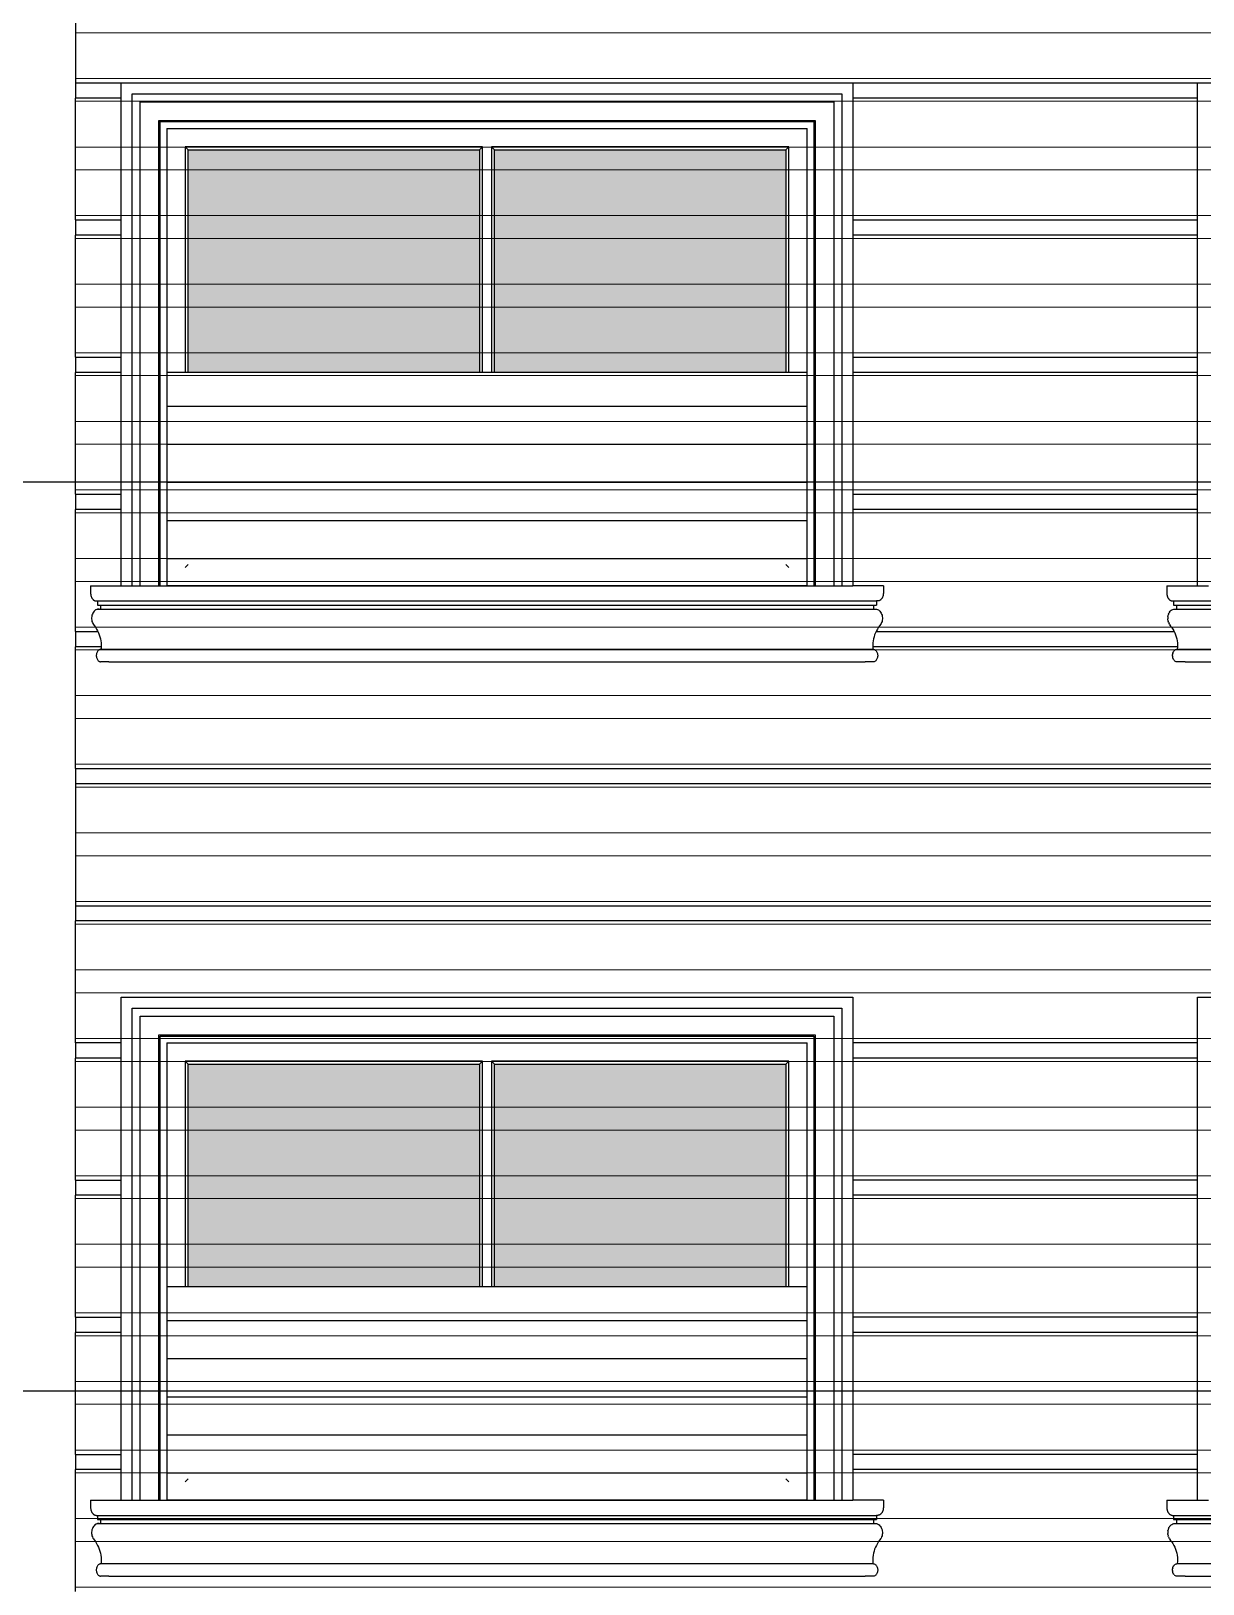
# Model space of a CAD drawing. Header units: inches. Extents: x 37.8 to 126.9, y 5.9 to 51.9.
# Drawn here: x 102.01 to 105.86, y 28.17 to 33.26 of the extents above; entities that cross this region are included whole.
import ezdxf

# ---------------------------------------------------------------- set-up
doc = ezdxf.new("R2010")
doc.units = ezdxf.units.IN
doc.header["$MEASUREMENT"] = 0
doc.layers.add('hatch', color=45, linetype='Continuous', lineweight=9)
doc.layers.add('LAYER1', color=8, linetype='Continuous', lineweight=9)
doc.layers.add('TEXT.', color=7, linetype='Continuous')

msp = doc.modelspace()

# ---------------------------------------------------------------- hatches: boundary and pattern name
at = {"true_color": 0x9898cc}
h = msp.add_hatch(dxfattribs=at)
h.set_pattern_fill('ANSI31', color=253, angle=135)
h.set_pattern_definition([(180, (290.93332, 356.28142), (-1e-17, -0.125), [])])
h.paths.add_polyline_path([(104.55803, 32.14228), (102.45803, 32.14228), (102.45803, 31.44228), (104.55803, 31.44228)])
h = msp.add_hatch(dxfattribs=at)
h.set_pattern_fill('ANSI31', color=253, angle=135)
h.set_pattern_definition([(180, (290.93332, 353.28142), (-1e-17, -0.125), [])])
h.paths.add_polyline_path([(104.55803, 29.14228), (102.45803, 29.14228), (102.45803, 28.44228), (104.55803, 28.44228)])
at = {"layer": 'hatch'}
h = msp.add_hatch(color=256, dxfattribs=at)
h.dxf.hatch_style = 1
h.set_gradient(color1=(149, 180, 223), color2=(188, 208, 235), one_color=1, tint=0.83, name='INVCURVED')
h.paths.add_polyline_path([(102.52803, 32.14228), (103.48303, 32.14228), (103.48303, 32.87228), (102.52803, 32.87228)])
h = msp.add_hatch(color=256, dxfattribs=at)
h.dxf.hatch_style = 1
h.set_gradient(color1=(149, 180, 223), color2=(188, 208, 235), one_color=1, tint=0.83, name='INVCURVED')
h.paths.add_polyline_path([(103.53303, 32.14228), (104.48803, 32.14228), (104.48803, 32.87228), (103.53303, 32.87228)])
h = msp.add_hatch(color=256, dxfattribs=at)
h.dxf.hatch_style = 1
h.set_gradient(color1=(149, 180, 223), color2=(188, 208, 235), one_color=1, tint=0.83, name='INVCURVED')
h.paths.add_polyline_path([(102.52803, 29.14228), (103.48303, 29.14228), (103.48303, 29.87228), (102.52803, 29.87228)])
h = msp.add_hatch(color=256, dxfattribs=at)
h.dxf.hatch_style = 1
h.set_gradient(color1=(149, 180, 223), color2=(188, 208, 235), one_color=1, tint=0.83, name='INVCURVED')
h.paths.add_polyline_path([(103.53303, 29.14228), (104.48803, 29.14228), (104.48803, 29.87228), (103.53303, 29.87228)])
at = {"layer": 'LAYER1', "true_color": 0xc2b093}
h = msp.add_hatch(dxfattribs=at)
h.set_pattern_fill('ANSI32', color=253, scale=0.6, angle=135)
h.set_pattern_definition([(180, (290.93332, 359.28142), (-1e-17, -0.225), []), (180, (290.85832, 359.35642), (-1e-17, -0.225), [])])
h.paths.add_polyline_path([(106.05653, 37.34228), (106.05653, 37.54228), (106.05653, 37.59228), (106.05653, 37.99228), (106.05653, 38.04228), (106.05653, 38.44228), (106.05653, 38.49228), (106.05653, 38.84228), (107.05653, 38.84228), (107.05653, 38.49228), (107.05653, 38.44228), (107.05653, 38.04228), (107.05653, 37.99228), (107.05653, 37.59228), (107.05653, 37.54228), (107.05653, 37.34228)], flags=16)
h.paths.add_polyline_path([(107.99803, 37.34228), (107.99803, 37.54228), (107.99803, 37.59228), (107.99803, 37.99228), (107.99803, 38.04228), (107.99803, 38.44228), (107.99803, 38.49228), (107.99803, 38.84228), (108.99803, 38.84228), (108.99803, 38.49228), (108.99803, 38.44228), (108.99803, 38.04228), (108.99803, 37.99228), (108.99803, 37.59228), (108.99803, 37.54228), (108.99803, 37.34228)], flags=16)
h.paths.add_polyline_path([(116.59064, 26.14228), (116.59064, 26.94228), (117.19803, 26.94228), (117.19803, 26.14228)])
h.paths.add_polyline_path([(117.39803, 37.34228), (109.19803, 37.34228), (109.19803, 40.69228), (109.19803, 40.99228), (104.09803, 40.99228), (104.09803, 37.34228), (102.15807, 37.34228), (102.15807, 20.54228), (107.51799, 20.54228), (107.51799, 22.74228), (108.71799, 22.74228), (108.71799, 20.54228), (108.91799, 20.54228), (108.91799, 22.74228), (112.11799, 22.74228), (112.11799, 20.54228), (117.39803, 20.54228)])

# ---------------------------------------------------------------- linework, layer by layer
for p, q in [((102.15803, 33.49228), (102.15803, 33.09228)), ((102.15803, 33.09228), (102.30803, 33.09228)), ((102.15803, 33.09228), (102.15803, 33.04228)), ((102.30803, 33.09228), (104.70803, 33.09228)), ((102.30803, 32.79228), (102.30803, 33.09228)), ((104.70803, 33.09228), (105.83803, 33.09228)), ((104.70803, 33.09228), (104.70803, 32.79228)), ((105.83803, 33.09228), (109.38803, 33.09228)), ((105.83803, 32.79228), (105.83803, 33.09228)), ((102.30803, 33.04228), (102.15803, 33.04228)), ((102.15803, 32.64228), (102.15803, 33.04228)), ((102.34453, 33.05578), (104.67153, 33.05578)), ((102.34453, 32.79228), (102.34453, 33.05578)), ((102.37053, 33.02978), (104.64553, 33.02978)), ((102.37053, 32.79228), (102.37053, 33.02978)), ((104.64553, 33.02978), (104.64553, 32.79228)), ((104.67153, 33.05578), (104.67153, 32.79228)), ((105.83803, 33.04228), (104.70803, 33.04228)), ((102.43122, 32.96909), (104.58484, 32.96909)), ((102.43122, 32.79228), (102.43122, 32.96909)), ((102.43553, 32.96478), (104.58053, 32.96478)), ((102.43553, 32.79228), (102.43553, 32.96478)), ((104.58053, 32.96478), (104.58053, 32.79228)), ((104.58484, 32.96909), (104.58484, 32.79228)), ((102.45803, 32.94228), (104.55803, 32.94228)), ((102.45803, 32.94228), (102.45803, 32.79228)), ((104.55803, 32.79228), (104.55803, 32.94228)), ((102.51803, 32.88228), (102.51803, 32.14228)), ((103.49303, 32.88228), (102.51803, 32.88228)), ((102.52803, 32.87228), (102.51803, 32.88228)), ((102.52803, 32.14228), (102.52803, 32.87228)), ((102.52803, 32.87228), (103.48303, 32.87228)), ((103.48303, 32.87228), (103.49303, 32.88228)), ((103.48303, 32.87228), (103.48303, 32.14228)), ((103.49303, 32.14228), (103.49303, 32.88228)), ((103.52303, 32.88228), (103.52303, 32.14228)), ((104.49803, 32.88228), (103.52303, 32.88228)), ((103.53303, 32.87228), (103.52303, 32.88228)), ((103.53303, 32.14228), (103.53303, 32.87228)), ((103.53303, 32.87228), (104.48803, 32.87228)), ((104.48803, 32.87228), (104.49803, 32.88228)), ((104.48803, 32.87228), (104.48803, 32.14228)), ((104.49803, 32.14228), (104.49803, 32.88228)), ((102.30803, 32.74228), (102.30803, 32.79228)), ((102.34453, 32.74228), (102.34453, 32.79228)), ((102.37053, 32.74228), (102.37053, 32.79228)), ((102.43122, 32.74228), (102.43122, 32.79228)), ((102.43553, 32.74228), (102.43553, 32.79228)), ((102.45803, 32.79228), (102.45803, 32.74228)), ((104.55803, 32.74228), (104.55803, 32.79228)), ((104.58053, 32.79228), (104.58053, 32.74228)), ((104.58484, 32.79228), (104.58484, 32.74228)), ((104.64553, 32.79228), (104.64553, 32.74228)), ((104.67153, 32.79228), (104.67153, 32.74228)), ((104.70803, 32.79228), (104.70803, 32.74228)), ((105.83803, 32.74228), (105.83803, 32.79228)), ((102.30803, 32.34228), (102.30803, 32.74228)), ((102.34453, 32.34228), (102.34453, 32.74228)), ((102.37053, 32.34228), (102.37053, 32.74228)), ((102.43122, 32.34228), (102.43122, 32.74228)), ((102.43553, 32.34228), (102.43553, 32.74228)), ((102.45803, 32.74228), (102.45803, 32.34228)), ((104.55803, 32.34228), (104.55803, 32.74228)), ((104.58053, 32.74228), (104.58053, 32.34228)), ((104.58484, 32.74228), (104.58484, 32.34228)), ((104.64553, 32.74228), (104.64553, 32.34228)), ((104.67153, 32.74228), (104.67153, 32.34228)), ((104.70803, 32.74228), (104.70803, 32.34228)), ((105.83803, 32.34228), (105.83803, 32.74228)), ((102.15803, 32.64228), (102.30803, 32.64228)), ((102.15803, 32.64228), (102.15803, 32.59228)), ((104.70803, 32.64228), (105.83803, 32.64228)), ((102.30803, 32.59228), (102.15803, 32.59228)), ((102.15803, 32.19228), (102.15803, 32.59228)), ((105.83803, 32.59228), (104.70803, 32.59228)), ((102.30803, 32.29228), (102.30803, 32.34228)), ((102.34453, 32.29228), (102.34453, 32.34228)), ((102.37053, 32.29228), (102.37053, 32.34228)), ((102.43122, 32.29228), (102.43122, 32.34228)), ((102.43553, 32.29228), (102.43553, 32.34228)), ((102.45803, 32.34228), (102.45803, 32.29228)), ((104.55803, 32.29228), (104.55803, 32.34228)), ((104.58053, 32.34228), (104.58053, 32.29228)), ((104.58484, 32.34228), (104.58484, 32.29228)), ((104.64553, 32.34228), (104.64553, 32.29228)), ((104.67153, 32.34228), (104.67153, 32.29228)), ((104.70803, 32.34228), (104.70803, 32.29228)), ((105.83803, 32.29228), (105.83803, 32.34228)), ((102.30803, 31.89228), (102.30803, 32.29228)), ((102.34453, 31.89228), (102.34453, 32.29228)), ((102.37053, 31.89228), (102.37053, 32.29228)), ((102.43122, 31.89228), (102.43122, 32.29228)), ((102.43553, 31.89228), (102.43553, 32.29228)), ((102.45803, 32.29228), (102.45803, 31.89228)), ((104.55803, 31.89228), (104.55803, 32.29228)), ((104.58053, 32.29228), (104.58053, 31.89228)), ((104.58484, 32.29228), (104.58484, 31.89228)), ((104.64553, 32.29228), (104.64553, 31.89228)), ((104.67153, 32.29228), (104.67153, 31.89228)), ((104.70803, 32.29228), (104.70803, 31.89228)), ((105.83803, 31.89228), (105.83803, 32.29228)), ((102.15803, 32.19228), (102.15803, 32.14228)), ((102.15803, 32.19228), (102.30803, 32.19228)), ((104.70803, 32.19228), (105.83803, 32.19228)), ((102.30803, 32.14228), (102.15803, 32.14228)), ((102.15803, 31.74228), (102.15803, 32.14228)), ((105.83803, 32.14228), (104.70803, 32.14228)), ((102.30803, 31.84228), (102.30803, 31.89228)), ((102.30803, 31.44228), (102.30803, 31.84228)), ((102.34453, 31.84228), (102.34453, 31.89228)), ((102.34453, 31.44228), (102.34453, 31.84228)), ((102.37053, 31.84228), (102.37053, 31.89228)), ((102.37053, 31.44228), (102.37053, 31.84228)), ((102.43122, 31.84228), (102.43122, 31.89228)), ((102.43122, 31.44228), (102.43122, 31.84228)), ((102.43553, 31.84228), (102.43553, 31.89228)), ((102.43553, 31.44228), (102.43553, 31.84228)), ((102.45803, 31.89228), (102.45803, 31.84228)), ((102.45803, 31.84228), (102.45803, 31.44228)), ((104.55803, 31.84228), (104.55803, 31.89228)), ((104.55803, 31.44228), (104.55803, 31.84228)), ((104.58053, 31.89228), (104.58053, 31.84228)), ((104.58053, 31.84228), (104.58053, 31.44228)), ((104.58484, 31.89228), (104.58484, 31.84228)), ((104.58484, 31.84228), (104.58484, 31.44228)), ((104.64553, 31.89228), (104.64553, 31.84228)), ((104.64553, 31.84228), (104.64553, 31.44228)), ((104.67153, 31.89228), (104.67153, 31.84228)), ((104.67153, 31.84228), (104.67153, 31.44228)), ((104.70803, 31.89228), (104.70803, 31.84228)), ((104.70803, 31.84228), (104.70803, 31.44228)), ((105.83803, 31.84228), (105.83803, 31.89228)), ((105.83803, 31.44228), (105.83803, 31.84228)), ((102.15803, 31.74228), (102.15803, 31.69228)), ((102.15803, 31.74228), (102.30803, 31.74228)), ((104.70803, 31.74228), (105.83803, 31.74228)), ((102.30803, 31.69228), (102.15803, 31.69228)), ((102.15803, 31.29228), (102.15803, 31.69228)), ((105.83803, 31.69228), (104.70803, 31.69228)), ((102.52803, 31.51228), (102.51803, 31.50228)), ((104.49803, 31.50228), (104.48803, 31.51228)), ((102.20803, 31.44228), (102.20803, 31.41728)), ((102.20803, 31.44228), (102.30803, 31.44228)), ((102.30803, 31.44228), (102.34453, 31.44228)), ((102.34453, 31.44228), (102.37053, 31.44228)), ((102.37053, 31.44228), (102.43122, 31.44228)), ((102.43122, 31.44228), (102.43553, 31.44228)), ((102.43553, 31.44228), (102.45803, 31.44228)), ((104.55803, 31.44228), (102.45803, 31.44228)), ((104.55803, 31.44228), (104.58053, 31.44228)), ((104.58053, 31.44228), (104.58484, 31.44228)), ((104.58484, 31.44228), (104.64553, 31.44228)), ((104.64553, 31.44228), (104.67153, 31.44228)), ((104.67153, 31.44228), (104.70803, 31.44228)), ((104.80803, 31.44228), (104.70803, 31.44228)), ((104.80803, 31.44228), (104.80803, 31.41728)), ((105.73803, 31.44228), (105.73803, 31.41728)), ((105.73803, 31.44228), (105.83803, 31.44228)), ((105.83803, 31.44228), (105.87453, 31.44228)), ((102.20803, 31.41728), (102.20807, 31.41571)), ((102.20807, 31.41571), (102.20818, 31.41414)), ((102.20818, 31.41414), (102.20836, 31.41259)), ((102.20836, 31.41259), (102.20862, 31.41106)), ((102.20862, 31.41106), (102.20896, 31.40955)), ((102.20896, 31.40955), (102.20936, 31.40807)), ((102.20936, 31.40807), (102.20983, 31.40663)), ((102.20983, 31.40663), (102.21037, 31.40523)), ((102.21037, 31.40523), (102.21098, 31.40388)), ((102.21098, 31.40388), (102.21165, 31.40258)), ((102.21165, 31.40258), (102.21238, 31.40134)), ((102.21238, 31.40134), (102.21317, 31.40016)), ((102.21317, 31.40016), (102.21401, 31.39905)), ((102.21401, 31.39905), (102.2149, 31.39801)), ((102.2149, 31.39801), (102.21584, 31.39705)), ((102.21584, 31.39705), (102.21683, 31.39617)), ((102.21683, 31.39617), (102.21785, 31.39537)), ((102.21785, 31.39537), (102.21891, 31.39466)), ((102.21891, 31.39466), (102.22, 31.39403)), ((102.22, 31.39403), (102.22112, 31.3935)), ((102.22112, 31.3935), (102.22227, 31.39306)), ((102.22227, 31.39306), (102.22343, 31.39272)), ((102.22343, 31.39272), (102.22461, 31.39247)), ((102.22461, 31.39247), (102.22579, 31.39233)), ((102.22579, 31.39233), (102.22698, 31.39228)), ((102.22698, 31.39228), (102.23014, 31.39228)), ((102.23014, 31.39228), (102.23014, 31.37894)), ((102.23014, 31.39228), (102.26803, 31.39228)), ((102.26803, 31.39228), (104.74803, 31.39228)), ((104.74803, 31.39228), (104.78592, 31.39228)), ((104.78592, 31.39228), (104.78592, 31.37894)), ((104.78908, 31.39228), (104.78592, 31.39228)), ((104.79027, 31.39233), (104.78908, 31.39228)), ((104.79145, 31.39247), (104.79027, 31.39233)), ((104.79263, 31.39272), (104.79145, 31.39247)), ((104.79379, 31.39306), (104.79263, 31.39272)), ((104.79493, 31.3935), (104.79379, 31.39306)), ((104.79605, 31.39403), (104.79493, 31.3935)), ((104.79715, 31.39466), (104.79605, 31.39403)), ((104.79821, 31.39537), (104.79715, 31.39466)), ((104.79923, 31.39617), (104.79821, 31.39537)), ((104.80022, 31.39705), (104.79923, 31.39617)), ((104.80116, 31.39801), (104.80022, 31.39705)), ((104.80205, 31.39905), (104.80116, 31.39801)), ((104.80289, 31.40016), (104.80205, 31.39905)), ((104.80368, 31.40134), (104.80289, 31.40016)), ((104.80441, 31.40258), (104.80368, 31.40134)), ((104.80508, 31.40388), (104.80441, 31.40258)), ((104.80568, 31.40523), (104.80508, 31.40388)), ((104.80623, 31.40663), (104.80568, 31.40523)), ((104.8067, 31.40807), (104.80623, 31.40663)), ((104.8071, 31.40955), (104.8067, 31.40807)), ((104.80743, 31.41106), (104.8071, 31.40955)), ((104.80769, 31.41259), (104.80743, 31.41106)), ((104.80788, 31.41414), (104.80769, 31.41259)), ((104.80799, 31.41571), (104.80788, 31.41414)), ((104.80803, 31.41728), (104.80799, 31.41571)), ((105.73803, 31.41728), (105.73807, 31.41571)), ((105.73807, 31.41571), (105.73818, 31.41414)), ((105.73818, 31.41414), (105.73836, 31.41259)), ((105.73836, 31.41259), (105.73862, 31.41106)), ((105.73862, 31.41106), (105.73896, 31.40955)), ((105.73896, 31.40955), (105.73936, 31.40807)), ((105.73936, 31.40807), (105.73983, 31.40663)), ((105.73983, 31.40663), (105.74037, 31.40523)), ((105.74037, 31.40523), (105.74098, 31.40388)), ((105.74098, 31.40388), (105.74165, 31.40258)), ((105.74165, 31.40258), (105.74238, 31.40134)), ((105.74238, 31.40134), (105.74317, 31.40016)), ((105.74317, 31.40016), (105.74401, 31.39905)), ((105.74401, 31.39905), (105.7449, 31.39801)), ((105.7449, 31.39801), (105.74584, 31.39705)), ((105.74584, 31.39705), (105.74683, 31.39617)), ((105.74683, 31.39617), (105.74785, 31.39537)), ((105.74785, 31.39537), (105.74891, 31.39466)), ((105.74891, 31.39466), (105.75, 31.39403)), ((105.75, 31.39403), (105.75112, 31.3935)), ((105.75112, 31.3935), (105.75227, 31.39306)), ((105.75227, 31.39306), (105.75343, 31.39272)), ((105.75343, 31.39272), (105.75461, 31.39247)), ((105.75461, 31.39247), (105.75579, 31.39233)), ((105.75579, 31.39233), (105.75698, 31.39228)), ((105.75698, 31.39228), (105.76014, 31.39228)), ((105.76014, 31.39228), (105.76014, 31.37894)), ((105.76014, 31.39228), (105.79803, 31.39228)), ((105.79803, 31.39228), (109.42803, 31.39228)), ((102.21162, 31.34125), (102.21122, 31.33722)), ((102.21122, 31.33722), (102.21122, 31.33316)), ((102.21122, 31.33316), (102.21162, 31.32914)), ((102.21243, 31.34516), (102.21162, 31.34125)), ((102.21363, 31.3489), (102.21243, 31.34516)), ((102.21519, 31.3524), (102.21363, 31.3489)), ((102.21709, 31.35559), (102.21519, 31.3524)), ((102.21929, 31.35843), (102.21709, 31.35559)), ((102.22176, 31.36085), (102.21929, 31.35843)), ((102.22445, 31.36282), (102.22176, 31.36085)), ((102.22731, 31.3643), (102.22445, 31.36282)), ((102.22731, 31.3643), (102.2303, 31.36527)), ((102.23014, 31.37894), (102.24001, 31.37894)), ((102.23643, 31.36561), (102.2303, 31.36527)), ((102.2303, 31.36527), (102.26803, 31.36527)), ((102.23643, 31.36561), (102.24001, 31.36561)), ((102.24001, 31.37894), (102.24001, 31.36561)), ((102.24001, 31.37894), (104.77604, 31.37894)), ((102.24001, 31.36561), (104.77604, 31.36561)), ((102.26803, 31.36527), (104.74803, 31.36527)), ((104.74803, 31.36527), (104.78576, 31.36527)), ((104.77604, 31.37894), (104.77604, 31.36561)), ((104.77604, 31.37894), (104.78592, 31.37894)), ((104.77604, 31.36561), (104.77962, 31.36561)), ((104.77962, 31.36561), (104.78576, 31.36527)), ((104.78576, 31.36527), (104.78875, 31.3643)), ((104.78875, 31.3643), (104.79161, 31.36282)), ((104.79161, 31.36282), (104.7943, 31.36085)), ((104.7943, 31.36085), (104.79677, 31.35843)), ((104.79677, 31.35843), (104.79897, 31.35559)), ((104.79897, 31.35559), (104.80087, 31.3524)), ((104.80087, 31.3524), (104.80243, 31.3489)), ((104.80243, 31.3489), (104.80363, 31.34516)), ((104.80363, 31.34516), (104.80443, 31.34125)), ((104.80443, 31.34125), (104.80484, 31.33722)), ((104.80484, 31.33316), (104.80443, 31.32914)), ((104.80484, 31.33722), (104.80484, 31.33316)), ((105.74162, 31.34125), (105.74122, 31.33722)), ((105.74122, 31.33722), (105.74122, 31.33316)), ((105.74162, 31.32914), (105.74122, 31.33316)), ((105.74162, 31.34125), (105.74243, 31.34516)), ((105.74363, 31.3489), (105.74243, 31.34516)), ((105.74363, 31.3489), (105.74519, 31.3524)), ((105.74709, 31.35559), (105.74519, 31.3524)), ((105.74709, 31.35559), (105.74929, 31.35843)), ((105.75176, 31.36085), (105.74929, 31.35843)), ((105.75176, 31.36085), (105.75445, 31.36282)), ((105.75445, 31.36282), (105.75731, 31.3643)), ((105.75731, 31.3643), (105.7603, 31.36527)), ((105.76014, 31.37894), (105.77001, 31.37894)), ((105.7603, 31.36527), (105.76643, 31.36561)), ((105.7603, 31.36527), (105.79803, 31.36527)), ((105.76643, 31.36561), (105.77001, 31.36561)), ((105.77001, 31.37894), (105.77001, 31.36561)), ((105.77001, 31.37894), (109.45604, 31.37894)), ((105.77001, 31.36561), (105.79803, 31.36561)), ((105.79803, 31.36561), (109.42803, 31.36561)), ((105.79803, 31.36527), (109.42803, 31.36527)), ((102.15803, 31.29228), (102.23165, 31.29228)), ((102.15803, 31.29228), (102.15803, 31.24228)), ((102.21162, 31.32914), (102.21243, 31.32522)), ((102.21243, 31.32522), (102.21363, 31.32148)), ((102.21363, 31.32148), (102.21519, 31.31799)), ((102.21519, 31.31799), (102.21709, 31.31479)), ((102.21709, 31.31479), (102.21929, 31.31196)), ((102.21929, 31.31196), (102.22354, 31.30613)), ((102.22354, 31.30613), (102.2274, 31.30012)), ((102.2274, 31.30012), (102.23085, 31.29394)), ((102.23085, 31.29394), (102.23389, 31.2876)), ((102.23389, 31.2876), (102.23649, 31.28114)), ((104.78217, 31.2876), (104.77957, 31.28114)), ((104.7852, 31.29394), (104.78217, 31.2876)), ((104.78441, 31.29228), (105.76165, 31.29228)), ((104.78865, 31.30012), (104.7852, 31.29394)), ((104.79251, 31.30613), (104.78865, 31.30012)), ((104.79677, 31.31196), (104.79251, 31.30613)), ((104.79897, 31.31479), (104.79677, 31.31196)), ((104.80087, 31.31799), (104.79897, 31.31479)), ((104.80243, 31.32148), (104.80087, 31.31799)), ((104.80363, 31.32522), (104.80243, 31.32148)), ((104.80443, 31.32914), (104.80363, 31.32522)), ((105.74162, 31.32914), (105.74243, 31.32522)), ((105.74363, 31.32148), (105.74243, 31.32522)), ((105.74363, 31.32148), (105.74519, 31.31799)), ((105.74709, 31.31479), (105.74519, 31.31799)), ((105.74709, 31.31479), (105.74929, 31.31196)), ((105.75354, 31.30613), (105.74929, 31.31196)), ((105.75354, 31.30613), (105.7574, 31.30012)), ((105.7574, 31.30012), (105.76085, 31.29394)), ((105.76085, 31.29394), (105.76389, 31.2876)), ((105.76389, 31.2876), (105.76649, 31.28114)), ((102.24279, 31.24228), (102.15803, 31.24228)), ((102.15803, 30.84228), (102.15803, 31.24228)), ((102.23462, 31.23137), (102.23294, 31.22996)), ((102.23641, 31.23248), (102.23462, 31.23137)), ((102.23641, 31.23248), (102.2383, 31.23329)), ((102.23649, 31.28114), (102.23866, 31.27456)), ((102.24025, 31.23378), (102.2383, 31.23329)), ((102.23866, 31.27456), (102.24039, 31.2679)), ((102.24025, 31.23378), (102.24223, 31.23394)), ((102.24039, 31.2679), (102.24166, 31.26116)), ((102.24166, 31.26116), (102.24249, 31.25438)), ((102.24277, 31.24075), (102.24223, 31.23394)), ((102.24223, 31.23394), (102.26803, 31.23394)), ((102.24249, 31.25438), (102.24286, 31.24757)), ((102.24286, 31.24757), (102.24277, 31.24075)), ((102.26803, 31.23394), (104.74803, 31.23394)), ((104.74803, 31.23394), (104.77383, 31.23394)), ((104.77357, 31.25438), (104.7732, 31.24757)), ((104.7732, 31.24757), (104.77329, 31.24075)), ((105.77279, 31.24228), (104.77327, 31.24228)), ((104.77329, 31.24075), (104.77383, 31.23394)), ((104.7744, 31.26116), (104.77357, 31.25438)), ((104.77383, 31.23394), (104.77581, 31.23378)), ((104.77567, 31.2679), (104.7744, 31.26116)), ((104.7774, 31.27456), (104.77567, 31.2679)), ((104.77581, 31.23378), (104.77776, 31.23329)), ((104.77957, 31.28114), (104.7774, 31.27456)), ((104.77776, 31.23329), (104.77964, 31.23248)), ((104.77964, 31.23248), (104.78144, 31.23137)), ((104.78144, 31.23137), (104.78311, 31.22996)), ((105.76462, 31.23137), (105.76294, 31.22996)), ((105.76462, 31.23137), (105.76641, 31.23248)), ((105.76641, 31.23248), (105.7683, 31.23329)), ((105.76649, 31.28114), (105.76866, 31.27456)), ((105.7683, 31.23329), (105.77025, 31.23378)), ((105.76866, 31.27456), (105.77039, 31.2679)), ((105.77025, 31.23378), (105.77223, 31.23394)), ((105.77039, 31.2679), (105.77166, 31.26116)), ((105.77166, 31.26116), (105.77249, 31.25438)), ((105.77277, 31.24075), (105.77223, 31.23394)), ((105.77223, 31.23394), (105.79803, 31.23394)), ((105.77249, 31.25438), (105.77286, 31.24757)), ((105.77286, 31.24757), (105.77277, 31.24075)), ((105.79803, 31.23394), (109.42803, 31.23394)), ((102.22671, 31.21701), (102.22647, 31.21442)), ((102.22647, 31.21442), (102.22647, 31.2118)), ((102.22647, 31.2118), (102.22671, 31.20921)), ((102.22721, 31.21955), (102.22671, 31.21701)), ((102.22671, 31.20921), (102.22721, 31.20667)), ((102.22794, 31.22198), (102.22721, 31.21955)), ((102.22721, 31.20667), (102.22794, 31.20424)), ((102.22889, 31.22427), (102.22794, 31.22198)), ((102.22794, 31.20424), (102.22889, 31.20195)), ((102.23006, 31.22639), (102.22889, 31.22427)), ((102.22889, 31.20195), (102.23006, 31.19983)), ((102.23142, 31.2283), (102.23006, 31.22639)), ((102.23006, 31.19983), (102.23142, 31.19792)), ((102.23294, 31.22996), (102.23142, 31.2283)), ((102.23142, 31.19792), (102.23294, 31.19626)), ((102.23294, 31.19626), (102.23462, 31.19485)), ((102.23641, 31.19374), (102.23462, 31.19485)), ((102.2383, 31.19293), (102.23641, 31.19374)), ((102.2383, 31.19293), (102.24025, 31.19244)), ((102.24223, 31.19228), (102.24025, 31.19244)), ((102.26803, 31.19228), (102.24223, 31.19228)), ((102.26803, 31.19228), (104.74803, 31.19228)), ((104.77383, 31.19228), (104.74803, 31.19228)), ((104.77581, 31.19244), (104.77383, 31.19228)), ((104.77776, 31.19293), (104.77581, 31.19244)), ((104.77964, 31.19374), (104.77776, 31.19293)), ((104.78144, 31.19485), (104.77964, 31.19374)), ((104.78311, 31.19626), (104.78144, 31.19485)), ((104.78311, 31.22996), (104.78464, 31.2283)), ((104.78464, 31.19792), (104.78311, 31.19626)), ((104.78464, 31.2283), (104.786, 31.22639)), ((104.786, 31.19983), (104.78464, 31.19792)), ((104.786, 31.22639), (104.78717, 31.22427)), ((104.78717, 31.20195), (104.786, 31.19983)), ((104.78717, 31.22427), (104.78812, 31.22198)), ((104.78812, 31.20424), (104.78717, 31.20195)), ((104.78812, 31.22198), (104.78885, 31.21955)), ((104.78885, 31.20667), (104.78812, 31.20424)), ((104.78885, 31.21955), (104.78934, 31.21701)), ((104.78934, 31.20921), (104.78885, 31.20667)), ((104.78934, 31.21701), (104.78959, 31.21442)), ((104.78959, 31.2118), (104.78934, 31.20921)), ((104.78959, 31.21442), (104.78959, 31.2118)), ((105.75647, 31.21442), (105.75671, 31.21701)), ((105.75647, 31.2118), (105.75647, 31.21442)), ((105.75647, 31.2118), (105.75671, 31.20921)), ((105.75721, 31.21955), (105.75671, 31.21701)), ((105.75721, 31.20667), (105.75671, 31.20921)), ((105.75721, 31.21955), (105.75794, 31.22198)), ((105.75794, 31.20424), (105.75721, 31.20667)), ((105.75889, 31.22427), (105.75794, 31.22198)), ((105.75794, 31.20424), (105.75889, 31.20195)), ((105.75889, 31.22427), (105.76006, 31.22639)), ((105.76006, 31.19983), (105.75889, 31.20195)), ((105.76006, 31.22639), (105.76142, 31.2283)), ((105.76142, 31.19792), (105.76006, 31.19983)), ((105.76142, 31.2283), (105.76294, 31.22996)), ((105.76142, 31.19792), (105.76294, 31.19626)), ((105.76462, 31.19485), (105.76294, 31.19626)), ((105.76641, 31.19374), (105.76462, 31.19485)), ((105.7683, 31.19293), (105.76641, 31.19374)), ((105.77025, 31.19244), (105.7683, 31.19293)), ((105.77223, 31.19228), (105.77025, 31.19244)), ((105.79803, 31.19228), (105.77223, 31.19228)), ((105.79803, 31.19228), (109.42803, 31.19228)), ((102.15803, 30.84228), (102.15803, 30.79228)), ((102.15803, 30.84228), (109.80803, 30.84228)), ((109.80803, 30.79228), (102.15803, 30.79228)), ((102.15803, 30.79228), (102.15803, 30.39228)), ((102.15803, 30.39228), (109.80803, 30.39228)), ((102.15803, 30.39228), (102.15803, 30.34228)), ((109.80803, 30.34228), (102.15803, 30.34228)), ((102.15803, 29.94228), (102.15803, 30.34228)), ((102.30803, 30.09228), (104.70803, 30.09228)), ((102.30803, 29.79228), (102.30803, 30.09228)), ((104.70803, 30.09228), (104.70803, 29.79228)), ((105.83803, 30.09228), (109.38803, 30.09228)), ((105.83803, 29.79228), (105.83803, 30.09228)), ((102.34453, 30.05578), (104.67153, 30.05578)), ((102.34453, 29.79228), (102.34453, 30.05578)), ((102.37053, 30.02978), (104.64553, 30.02978)), ((102.37053, 29.79228), (102.37053, 30.02978)), ((104.64553, 30.02978), (104.64553, 29.79228)), ((104.67153, 30.05578), (104.67153, 29.79228)), ((102.43122, 29.96909), (104.58484, 29.96909)), ((102.43122, 29.79228), (102.43122, 29.96909)), ((102.43553, 29.96478), (104.58053, 29.96478)), ((102.43553, 29.79228), (102.43553, 29.96478)), ((104.58053, 29.96478), (104.58053, 29.79228)), ((104.58484, 29.96909), (104.58484, 29.79228)), ((102.30803, 29.94228), (102.15803, 29.94228)), ((102.15803, 29.94228), (102.15803, 29.89228)), ((102.45803, 29.94228), (104.55803, 29.94228)), ((102.45803, 29.94228), (102.45803, 29.79228)), ((104.55803, 29.79228), (104.55803, 29.94228)), ((105.83803, 29.94228), (104.70803, 29.94228)), ((102.30803, 29.89228), (102.15803, 29.89228)), ((102.15803, 29.49228), (102.15803, 29.89228)), ((102.51803, 29.88228), (102.51803, 29.14228)), ((103.49303, 29.88228), (102.51803, 29.88228)), ((102.52803, 29.87228), (102.51803, 29.88228)), ((102.52803, 29.14228), (102.52803, 29.87228)), ((102.52803, 29.87228), (103.48303, 29.87228)), ((103.48303, 29.87228), (103.49303, 29.88228)), ((103.48303, 29.87228), (103.48303, 29.14228)), ((103.49303, 29.14228), (103.49303, 29.88228)), ((103.52303, 29.88228), (103.52303, 29.14228)), ((104.49803, 29.88228), (103.52303, 29.88228)), ((103.53303, 29.87228), (103.52303, 29.88228)), ((103.53303, 29.14228), (103.53303, 29.87228)), ((103.53303, 29.87228), (104.48803, 29.87228)), ((104.48803, 29.87228), (104.49803, 29.88228)), ((104.48803, 29.87228), (104.48803, 29.14228)), ((104.49803, 29.14228), (104.49803, 29.88228)), ((105.83803, 29.89228), (104.70803, 29.89228)), ((102.30803, 29.74228), (102.30803, 29.79228)), ((102.34453, 29.74228), (102.34453, 29.79228)), ((102.37053, 29.74228), (102.37053, 29.79228)), ((102.43122, 29.74228), (102.43122, 29.79228)), ((102.43553, 29.74228), (102.43553, 29.79228)), ((102.45803, 29.79228), (102.45803, 29.74228)), ((104.55803, 29.74228), (104.55803, 29.79228)), ((104.58053, 29.79228), (104.58053, 29.74228)), ((104.58484, 29.79228), (104.58484, 29.74228)), ((104.64553, 29.79228), (104.64553, 29.74228)), ((104.67153, 29.79228), (104.67153, 29.74228)), ((104.70803, 29.79228), (104.70803, 29.74228)), ((105.83803, 29.74228), (105.83803, 29.79228)), ((102.30803, 29.34228), (102.30803, 29.74228)), ((102.34453, 29.34228), (102.34453, 29.74228)), ((102.37053, 29.34228), (102.37053, 29.74228)), ((102.43122, 29.34228), (102.43122, 29.74228)), ((102.43553, 29.34228), (102.43553, 29.74228)), ((102.45803, 29.74228), (102.45803, 29.34228)), ((104.55803, 29.34228), (104.55803, 29.74228)), ((104.58053, 29.74228), (104.58053, 29.34228)), ((104.58484, 29.74228), (104.58484, 29.34228)), ((104.64553, 29.74228), (104.64553, 29.34228)), ((104.67153, 29.74228), (104.67153, 29.34228)), ((104.70803, 29.74228), (104.70803, 29.34228)), ((105.83803, 29.34228), (105.83803, 29.74228)), ((102.15803, 29.49228), (102.30803, 29.49228)), ((102.15803, 29.49228), (102.15803, 29.44228)), ((105.83803, 29.49228), (104.70803, 29.49228)), ((102.30803, 29.44228), (102.15803, 29.44228)), ((102.15803, 29.04228), (102.15803, 29.44228)), ((105.83803, 29.44228), (104.70803, 29.44228)), ((102.30803, 29.29228), (102.30803, 29.34228)), ((102.34453, 29.29228), (102.34453, 29.34228)), ((102.37053, 29.29228), (102.37053, 29.34228)), ((102.43122, 29.29228), (102.43122, 29.34228)), ((102.43553, 29.29228), (102.43553, 29.34228)), ((102.45803, 29.34228), (102.45803, 29.29228)), ((104.55803, 29.29228), (104.55803, 29.34228)), ((104.58053, 29.34228), (104.58053, 29.29228)), ((104.58484, 29.34228), (104.58484, 29.29228)), ((104.64553, 29.34228), (104.64553, 29.29228)), ((104.67153, 29.34228), (104.67153, 29.29228)), ((104.70803, 29.34228), (104.70803, 29.29228)), ((105.83803, 29.29228), (105.83803, 29.34228)), ((102.30803, 28.89228), (102.30803, 29.29228)), ((102.34453, 28.89228), (102.34453, 29.29228)), ((102.37053, 28.89228), (102.37053, 29.29228)), ((102.43122, 28.89228), (102.43122, 29.29228)), ((102.43553, 28.89228), (102.43553, 29.29228)), ((102.45803, 29.29228), (102.45803, 28.89228)), ((104.55803, 28.89228), (104.55803, 29.29228)), ((104.58053, 29.29228), (104.58053, 28.89228)), ((104.58484, 29.29228), (104.58484, 28.89228)), ((104.64553, 29.29228), (104.64553, 28.89228)), ((104.67153, 29.29228), (104.67153, 28.89228)), ((104.70803, 29.29228), (104.70803, 28.89228)), ((105.83803, 28.89228), (105.83803, 29.29228)), ((102.15803, 29.04228), (102.30803, 29.04228)), ((102.15803, 29.04228), (102.15803, 28.99228)), ((105.83803, 29.04228), (104.70803, 29.04228)), ((102.30803, 28.99228), (102.15803, 28.99228)), ((102.15803, 28.59228), (102.15803, 28.99228)), ((105.83803, 28.99228), (104.70803, 28.99228)), ((102.30803, 28.84228), (102.30803, 28.89228)), ((102.34453, 28.84228), (102.34453, 28.89228)), ((102.37053, 28.84228), (102.37053, 28.89228)), ((102.43122, 28.84228), (102.43122, 28.89228)), ((102.43553, 28.84228), (102.43553, 28.89228)), ((102.45803, 28.89228), (102.45803, 28.84228)), ((104.55803, 28.84228), (104.55803, 28.89228)), ((104.58053, 28.89228), (104.58053, 28.84228)), ((104.58484, 28.89228), (104.58484, 28.84228)), ((104.64553, 28.89228), (104.64553, 28.84228)), ((104.67153, 28.89228), (104.67153, 28.84228)), ((104.70803, 28.89228), (104.70803, 28.84228)), ((105.83803, 28.84228), (105.83803, 28.89228)), ((102.30803, 28.44228), (102.30803, 28.84228)), ((102.34453, 28.44228), (102.34453, 28.84228)), ((102.37053, 28.44228), (102.37053, 28.84228)), ((102.43122, 28.44228), (102.43122, 28.84228)), ((102.43553, 28.44228), (102.43553, 28.84228)), ((102.45803, 28.84228), (102.45803, 28.44228)), ((104.55803, 28.44228), (104.55803, 28.84228)), ((104.58053, 28.84228), (104.58053, 28.44228)), ((104.58484, 28.84228), (104.58484, 28.44228)), ((104.64553, 28.84228), (104.64553, 28.44228)), ((104.67153, 28.84228), (104.67153, 28.44228)), ((104.70803, 28.84228), (104.70803, 28.44228)), ((105.83803, 28.44228), (105.83803, 28.84228)), ((102.15803, 28.59228), (102.30803, 28.59228)), ((102.15803, 28.59228), (102.15803, 28.54228)), ((105.83803, 28.59228), (104.70803, 28.59228)), ((102.30803, 28.54228), (102.15803, 28.54228)), ((102.15803, 28.14228), (102.15803, 28.54228)), ((105.83803, 28.54228), (104.70803, 28.54228)), ((102.52803, 28.51228), (102.51803, 28.50228)), ((104.49803, 28.50228), (104.48803, 28.51228)), ((102.20803, 28.44228), (102.20803, 28.41728)), ((102.20803, 28.44228), (102.30803, 28.44228)), ((102.30803, 28.44228), (102.34453, 28.44228)), ((102.34453, 28.44228), (102.37053, 28.44228)), ((102.37053, 28.44228), (102.43122, 28.44228)), ((102.43122, 28.44228), (102.43553, 28.44228)), ((102.43553, 28.44228), (102.45803, 28.44228)), ((104.55803, 28.44228), (102.45803, 28.44228)), ((104.55803, 28.44228), (104.58053, 28.44228)), ((104.58053, 28.44228), (104.58484, 28.44228)), ((104.58484, 28.44228), (104.64553, 28.44228)), ((104.64553, 28.44228), (104.67153, 28.44228)), ((104.67153, 28.44228), (104.70803, 28.44228)), ((104.80803, 28.44228), (104.70803, 28.44228)), ((104.80803, 28.44228), (104.80803, 28.41728)), ((105.73803, 28.44228), (105.73803, 28.41728)), ((105.73803, 28.44228), (105.83803, 28.44228)), ((105.83803, 28.44228), (105.87453, 28.44228)), ((102.20803, 28.41728), (102.20807, 28.41571)), ((102.20807, 28.41571), (102.20818, 28.41414)), ((102.20818, 28.41414), (102.20836, 28.41259)), ((102.20836, 28.41259), (102.20862, 28.41106)), ((102.20862, 28.41106), (102.20896, 28.40955)), ((102.20896, 28.40955), (102.20936, 28.40807)), ((102.20936, 28.40807), (102.20983, 28.40663)), ((102.20983, 28.40663), (102.21037, 28.40523)), ((102.21037, 28.40523), (102.21098, 28.40388)), ((102.21098, 28.40388), (102.21165, 28.40258)), ((102.21165, 28.40258), (102.21238, 28.40134)), ((102.21238, 28.40134), (102.21317, 28.40016)), ((102.21317, 28.40016), (102.21401, 28.39905)), ((102.21401, 28.39905), (102.2149, 28.39801)), ((102.2149, 28.39801), (102.21584, 28.39705)), ((102.21584, 28.39705), (102.21683, 28.39617)), ((102.21683, 28.39617), (102.21785, 28.39537)), ((102.21785, 28.39537), (102.21891, 28.39466)), ((102.21891, 28.39466), (102.22, 28.39403)), ((102.22, 28.39403), (102.22112, 28.3935)), ((102.22112, 28.3935), (102.22227, 28.39306)), ((102.22227, 28.39306), (102.22343, 28.39272)), ((102.22343, 28.39272), (102.22461, 28.39247)), ((102.22461, 28.39247), (102.22579, 28.39233)), ((102.22579, 28.39233), (102.22698, 28.39228)), ((102.22698, 28.39228), (102.23014, 28.39228)), ((102.23014, 28.39228), (102.23014, 28.37894)), ((102.23014, 28.39228), (102.26803, 28.39228)), ((102.23014, 28.37894), (102.24001, 28.37894)), ((102.24001, 28.37894), (102.24001, 28.36561)), ((102.24001, 28.37894), (104.77604, 28.37894)), ((102.26803, 28.39228), (104.74803, 28.39228)), ((104.74803, 28.39228), (104.78592, 28.39228)), ((104.77604, 28.37894), (104.77604, 28.36561)), ((104.77604, 28.37894), (104.78592, 28.37894)), ((104.78592, 28.39228), (104.78592, 28.37894)), ((104.78908, 28.39228), (104.78592, 28.39228)), ((104.79027, 28.39233), (104.78908, 28.39228)), ((104.79145, 28.39247), (104.79027, 28.39233)), ((104.79263, 28.39272), (104.79145, 28.39247)), ((104.79379, 28.39306), (104.79263, 28.39272)), ((104.79493, 28.3935), (104.79379, 28.39306)), ((104.79605, 28.39403), (104.79493, 28.3935)), ((104.79715, 28.39466), (104.79605, 28.39403)), ((104.79821, 28.39537), (104.79715, 28.39466)), ((104.79923, 28.39617), (104.79821, 28.39537)), ((104.80022, 28.39705), (104.79923, 28.39617)), ((104.80116, 28.39801), (104.80022, 28.39705)), ((104.80205, 28.39905), (104.80116, 28.39801)), ((104.80289, 28.40016), (104.80205, 28.39905)), ((104.80368, 28.40134), (104.80289, 28.40016)), ((104.80441, 28.40258), (104.80368, 28.40134)), ((104.80508, 28.40388), (104.80441, 28.40258)), ((104.80568, 28.40523), (104.80508, 28.40388)), ((104.80623, 28.40663), (104.80568, 28.40523)), ((104.8067, 28.40807), (104.80623, 28.40663)), ((104.8071, 28.40955), (104.8067, 28.40807)), ((104.80743, 28.41106), (104.8071, 28.40955)), ((104.80769, 28.41259), (104.80743, 28.41106)), ((104.80788, 28.41414), (104.80769, 28.41259)), ((104.80799, 28.41571), (104.80788, 28.41414)), ((104.80803, 28.41728), (104.80799, 28.41571)), ((105.73803, 28.41728), (105.73807, 28.41571)), ((105.73807, 28.41571), (105.73818, 28.41414)), ((105.73818, 28.41414), (105.73836, 28.41259)), ((105.73836, 28.41259), (105.73862, 28.41106)), ((105.73862, 28.41106), (105.73896, 28.40955)), ((105.73896, 28.40955), (105.73936, 28.40807)), ((105.73936, 28.40807), (105.73983, 28.40663)), ((105.73983, 28.40663), (105.74037, 28.40523)), ((105.74037, 28.40523), (105.74098, 28.40388)), ((105.74098, 28.40388), (105.74165, 28.40258)), ((105.74165, 28.40258), (105.74238, 28.40134)), ((105.74238, 28.40134), (105.74317, 28.40016)), ((105.74317, 28.40016), (105.74401, 28.39905)), ((105.74401, 28.39905), (105.7449, 28.39801)), ((105.7449, 28.39801), (105.74584, 28.39705)), ((105.74584, 28.39705), (105.74683, 28.39617)), ((105.74683, 28.39617), (105.74785, 28.39537)), ((105.74785, 28.39537), (105.74891, 28.39466)), ((105.74891, 28.39466), (105.75, 28.39403)), ((105.75, 28.39403), (105.75112, 28.3935)), ((105.75112, 28.3935), (105.75227, 28.39306)), ((105.75227, 28.39306), (105.75343, 28.39272)), ((105.75343, 28.39272), (105.75461, 28.39247)), ((105.75461, 28.39247), (105.75579, 28.39233)), ((105.75579, 28.39233), (105.75698, 28.39228)), ((105.75698, 28.39228), (105.76014, 28.39228)), ((105.76014, 28.39228), (105.76014, 28.37894)), ((105.76014, 28.39228), (105.79803, 28.39228)), ((105.76014, 28.37894), (105.77001, 28.37894)), ((105.77001, 28.37894), (105.77001, 28.36561)), ((105.77001, 28.37894), (109.45604, 28.37894)), ((105.79803, 28.39228), (109.42803, 28.39228)), ((102.21162, 28.34125), (102.21122, 28.33722)), ((102.21122, 28.33722), (102.21122, 28.33316)), ((102.21122, 28.33316), (102.21162, 28.32914)), ((102.21243, 28.34516), (102.21162, 28.34125)), ((102.21162, 28.32914), (102.21243, 28.32522)), ((102.21363, 28.3489), (102.21243, 28.34516)), ((102.21519, 28.3524), (102.21363, 28.3489)), ((102.21709, 28.35559), (102.21519, 28.3524)), ((102.21929, 28.35843), (102.21709, 28.35559)), ((102.22176, 28.36085), (102.21929, 28.35843)), ((102.22445, 28.36282), (102.22176, 28.36085)), ((102.22731, 28.3643), (102.22445, 28.36282)), ((102.22731, 28.3643), (102.2303, 28.36527)), ((102.23643, 28.36561), (102.2303, 28.36527)), ((102.2303, 28.36527), (102.26803, 28.36527)), ((102.23643, 28.36561), (102.24001, 28.36561)), ((102.24001, 28.36561), (104.77604, 28.36561)), ((102.26803, 28.36527), (104.74803, 28.36527)), ((104.74803, 28.36527), (104.78576, 28.36527)), ((104.77604, 28.36561), (104.77962, 28.36561)), ((104.77962, 28.36561), (104.78576, 28.36527)), ((104.78576, 28.36527), (104.78875, 28.3643)), ((104.78875, 28.3643), (104.79161, 28.36282)), ((104.79161, 28.36282), (104.7943, 28.36085)), ((104.7943, 28.36085), (104.79677, 28.35843)), ((104.79677, 28.35843), (104.79897, 28.35559)), ((104.79897, 28.35559), (104.80087, 28.3524)), ((104.80087, 28.3524), (104.80243, 28.3489)), ((104.80243, 28.3489), (104.80363, 28.34516)), ((104.80363, 28.34516), (104.80443, 28.34125)), ((104.80443, 28.32914), (104.80363, 28.32522)), ((104.80443, 28.34125), (104.80484, 28.33722)), ((104.80484, 28.33316), (104.80443, 28.32914)), ((104.80484, 28.33722), (104.80484, 28.33316)), ((105.74162, 28.34125), (105.74122, 28.33722)), ((105.74122, 28.33722), (105.74122, 28.33316)), ((105.74162, 28.32914), (105.74122, 28.33316)), ((105.74162, 28.34125), (105.74243, 28.34516)), ((105.74162, 28.32914), (105.74243, 28.32522)), ((105.74363, 28.3489), (105.74243, 28.34516)), ((105.74363, 28.3489), (105.74519, 28.3524)), ((105.74709, 28.35559), (105.74519, 28.3524)), ((105.74709, 28.35559), (105.74929, 28.35843)), ((105.75176, 28.36085), (105.74929, 28.35843)), ((105.75176, 28.36085), (105.75445, 28.36282)), ((105.75445, 28.36282), (105.75731, 28.3643)), ((105.75731, 28.3643), (105.7603, 28.36527)), ((105.7603, 28.36527), (105.76643, 28.36561)), ((105.7603, 28.36527), (105.79803, 28.36527)), ((105.76643, 28.36561), (105.77001, 28.36561)), ((105.77001, 28.36561), (105.79803, 28.36561)), ((105.79803, 28.36561), (109.42803, 28.36561)), ((105.79803, 28.36527), (109.42803, 28.36527)), ((102.21243, 28.32522), (102.21363, 28.32148)), ((102.21363, 28.32148), (102.21519, 28.31799)), ((102.21519, 28.31799), (102.21709, 28.31479)), ((102.21709, 28.31479), (102.21929, 28.31196)), ((102.21929, 28.31196), (102.22354, 28.30613)), ((102.22354, 28.30613), (102.2274, 28.30012)), ((102.2274, 28.30012), (102.23085, 28.29394)), ((102.23085, 28.29394), (102.23389, 28.2876)), ((102.23389, 28.2876), (102.23649, 28.28114)), ((102.23649, 28.28114), (102.23866, 28.27456)), ((104.77957, 28.28114), (104.7774, 28.27456)), ((104.78217, 28.2876), (104.77957, 28.28114)), ((104.7852, 28.29394), (104.78217, 28.2876)), ((104.78865, 28.30012), (104.7852, 28.29394)), ((104.79251, 28.30613), (104.78865, 28.30012)), ((104.79677, 28.31196), (104.79251, 28.30613)), ((104.79897, 28.31479), (104.79677, 28.31196)), ((104.80087, 28.31799), (104.79897, 28.31479)), ((104.80243, 28.32148), (104.80087, 28.31799)), ((104.80363, 28.32522), (104.80243, 28.32148)), ((105.74363, 28.32148), (105.74243, 28.32522)), ((105.74363, 28.32148), (105.74519, 28.31799)), ((105.74709, 28.31479), (105.74519, 28.31799)), ((105.74709, 28.31479), (105.74929, 28.31196)), ((105.75354, 28.30613), (105.74929, 28.31196)), ((105.75354, 28.30613), (105.7574, 28.30012)), ((105.7574, 28.30012), (105.76085, 28.29394)), ((105.76085, 28.29394), (105.76389, 28.2876)), ((105.76389, 28.2876), (105.76649, 28.28114)), ((105.76649, 28.28114), (105.76866, 28.27456)), ((102.23006, 28.22639), (102.22889, 28.22427)), ((102.23142, 28.2283), (102.23006, 28.22639)), ((102.23294, 28.22996), (102.23142, 28.2283)), ((102.23462, 28.23137), (102.23294, 28.22996)), ((102.23641, 28.23248), (102.23462, 28.23137)), ((102.23641, 28.23248), (102.2383, 28.23329)), ((102.24025, 28.23378), (102.2383, 28.23329)), ((102.23866, 28.27456), (102.24039, 28.2679)), ((102.24025, 28.23378), (102.24223, 28.23394)), ((102.24039, 28.2679), (102.24166, 28.26116)), ((102.24166, 28.26116), (102.24249, 28.25438)), ((102.24277, 28.24075), (102.24223, 28.23394)), ((102.24223, 28.23394), (102.26803, 28.23394)), ((102.24249, 28.25438), (102.24286, 28.24757)), ((102.24286, 28.24757), (102.24277, 28.24075)), ((102.26803, 28.23394), (104.74803, 28.23394)), ((104.74803, 28.23394), (104.77383, 28.23394)), ((104.77357, 28.25438), (104.7732, 28.24757)), ((104.7732, 28.24757), (104.77329, 28.24075)), ((104.77329, 28.24075), (104.77383, 28.23394)), ((104.7744, 28.26116), (104.77357, 28.25438)), ((104.77383, 28.23394), (104.77581, 28.23378)), ((104.77567, 28.2679), (104.7744, 28.26116)), ((104.7774, 28.27456), (104.77567, 28.2679)), ((104.77581, 28.23378), (104.77776, 28.23329)), ((104.77776, 28.23329), (104.77964, 28.23248)), ((104.77964, 28.23248), (104.78144, 28.23137)), ((104.78144, 28.23137), (104.78311, 28.22996)), ((104.78311, 28.22996), (104.78464, 28.2283)), ((104.78464, 28.2283), (104.786, 28.22639)), ((104.786, 28.22639), (104.78717, 28.22427)), ((105.75889, 28.22427), (105.76006, 28.22639)), ((105.76006, 28.22639), (105.76142, 28.2283)), ((105.76142, 28.2283), (105.76294, 28.22996)), ((105.76462, 28.23137), (105.76294, 28.22996)), ((105.76462, 28.23137), (105.76641, 28.23248)), ((105.76641, 28.23248), (105.7683, 28.23329)), ((105.7683, 28.23329), (105.77025, 28.23378)), ((105.76866, 28.27456), (105.77039, 28.2679)), ((105.77025, 28.23378), (105.77223, 28.23394)), ((105.77039, 28.2679), (105.77166, 28.26116)), ((105.77166, 28.26116), (105.77249, 28.25438)), ((105.77277, 28.24075), (105.77223, 28.23394)), ((105.77223, 28.23394), (105.79803, 28.23394)), ((105.77249, 28.25438), (105.77286, 28.24757)), ((105.77286, 28.24757), (105.77277, 28.24075)), ((105.79803, 28.23394), (109.42803, 28.23394)), ((102.22671, 28.21701), (102.22647, 28.21442)), ((102.22647, 28.21442), (102.22647, 28.2118)), ((102.22647, 28.2118), (102.22671, 28.20921)), ((102.22721, 28.21955), (102.22671, 28.21701)), ((102.22671, 28.20921), (102.22721, 28.20667)), ((102.22794, 28.22198), (102.22721, 28.21955)), ((102.22721, 28.20667), (102.22794, 28.20424)), ((102.22889, 28.22427), (102.22794, 28.22198)), ((102.22794, 28.20424), (102.22889, 28.20195)), ((102.22889, 28.20195), (102.23006, 28.19983)), ((102.23006, 28.19983), (102.23142, 28.19792)), ((102.23142, 28.19792), (102.23294, 28.19626)), ((102.23294, 28.19626), (102.23462, 28.19485)), ((102.23641, 28.19374), (102.23462, 28.19485)), ((102.2383, 28.19293), (102.23641, 28.19374)), ((102.2383, 28.19293), (102.24025, 28.19244)), ((102.24223, 28.19228), (102.24025, 28.19244)), ((102.26803, 28.19228), (102.24223, 28.19228)), ((102.26803, 28.19228), (104.74803, 28.19228)), ((104.77383, 28.19228), (104.74803, 28.19228)), ((104.77581, 28.19244), (104.77383, 28.19228)), ((104.77776, 28.19293), (104.77581, 28.19244)), ((104.77964, 28.19374), (104.77776, 28.19293)), ((104.78144, 28.19485), (104.77964, 28.19374)), ((104.78311, 28.19626), (104.78144, 28.19485)), ((104.78464, 28.19792), (104.78311, 28.19626)), ((104.786, 28.19983), (104.78464, 28.19792)), ((104.78717, 28.20195), (104.786, 28.19983)), ((104.78717, 28.22427), (104.78812, 28.22198)), ((104.78812, 28.20424), (104.78717, 28.20195)), ((104.78812, 28.22198), (104.78885, 28.21955)), ((104.78885, 28.20667), (104.78812, 28.20424)), ((104.78885, 28.21955), (104.78934, 28.21701)), ((104.78934, 28.20921), (104.78885, 28.20667)), ((104.78934, 28.21701), (104.78959, 28.21442)), ((104.78959, 28.2118), (104.78934, 28.20921)), ((104.78959, 28.21442), (104.78959, 28.2118)), ((105.75647, 28.21442), (105.75671, 28.21701)), ((105.75647, 28.2118), (105.75647, 28.21442)), ((105.75647, 28.2118), (105.75671, 28.20921)), ((105.75721, 28.21955), (105.75671, 28.21701)), ((105.75721, 28.20667), (105.75671, 28.20921)), ((105.75721, 28.21955), (105.75794, 28.22198)), ((105.75794, 28.20424), (105.75721, 28.20667)), ((105.75889, 28.22427), (105.75794, 28.22198)), ((105.75794, 28.20424), (105.75889, 28.20195)), ((105.76006, 28.19983), (105.75889, 28.20195)), ((105.76142, 28.19792), (105.76006, 28.19983)), ((105.76142, 28.19792), (105.76294, 28.19626)), ((105.76462, 28.19485), (105.76294, 28.19626)), ((105.76641, 28.19374), (105.76462, 28.19485)), ((105.7683, 28.19293), (105.76641, 28.19374)), ((105.77025, 28.19244), (105.7683, 28.19293)), ((105.77223, 28.19228), (105.77025, 28.19244)), ((105.79803, 28.19228), (105.77223, 28.19228)), ((105.79803, 28.19228), (109.42803, 28.19228))]:
    msp.add_line(p, q)
for points in [[(104.55803, 32.14228), (102.45803, 32.14228), (102.45803, 31.44228), (104.55803, 31.44228)], [(104.55803, 29.14228), (102.45803, 29.14228), (102.45803, 28.44228), (104.55803, 28.44228)]]:
    msp.add_lwpolyline(points, close=True)
at = {"layer": 'TEXT.', "color": 8}
for p, q in [((116.3116, 31.7825), (101.05421, 31.7825)), ((116.3079, 28.79996), (101.05052, 28.79996))]:
    msp.add_line(p, q, dxfattribs=at)

doc.saveas('drawing.dxf')
